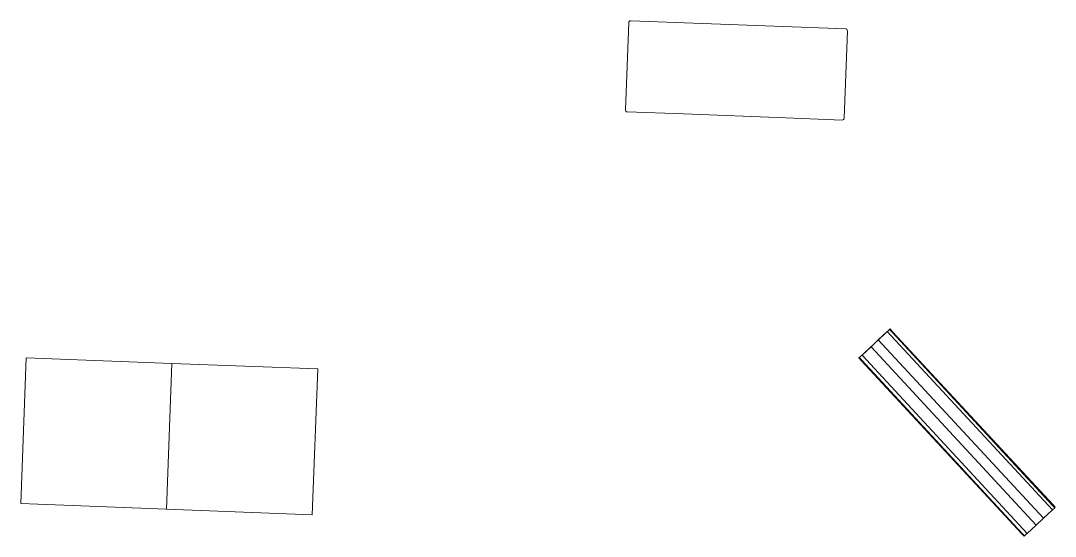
# Model space of a CAD drawing. Header units: millimetres. Extents: x 18438 to 82538, y -3412 to 53720.
# Drawn here: x 62652 to 71164, y 7217 to 11458 of the extents above; entities that cross this region are included whole.
import ezdxf

# ---------------------------------------------------------------- set-up
doc = ezdxf.new("R2010")
doc.units = ezdxf.units.MM
doc.header["$MEASUREMENT"] = 0
doc.layers.add('I-FURN', color=40, linetype='Continuous', lineweight=13)

# ---------------------------------------------------------------- blocks, each defined once
blk = doc.blocks.new('New Furniture_Team Table_NT1 - NT1-9512384-GA PLAN - LEVEL 11')
at = {"layer": 'I-FURN', "color": 0, "lineweight": -2}
for p, q in [((600, 600), (-600, 600)), ((-600, 600), (-600, -600)), ((600, -600), (600, 600)), ((-600, -600), (600, -600))]:
    blk.add_line(p, q, dxfattribs=at)
blk = doc.blocks.new('New Furniture_Mobile Whiteboard_NR1 - NR1-9722481-GA PLAN - LEVEL 11')
at = {"layer": 'I-FURN', "color": 0, "lineweight": -2}
for p, q in [((-955.3, -425), (-928.4, -425)), ((-955.3, -430), (-955.3, -425)), ((1014.7, -425), (-928.4, -425)), ((1014.7, -425), (1044.7, -425)), ((1044.7, -430), (1044.7, -425)), ((1044.7, -425), (1044.7, -430)), ((1044.7, -431.5), (1044.7, -425)), ((-956, -460.4), (1044, -460.4)), ((-956, -561.8), (-956, -460.4)), ((-928.4, -430), (-955.3, -430)), ((-955.3, -460.4), (-955.3, -430)), ((-928.4, -430), (1014.7, -430)), ((1044.7, -430), (1014.7, -430)), ((1044, -460.4), (1044, -561.8)), ((1044.7, -768.3), (1044.7, -431.5)), ((-956, -561.8), (1044, -561.8)), ((-956, -642.6), (-956, -561.8)), ((1044, -642.6), (1044, -561.8)), ((1044, -642.6), (-956, -642.6)), ((-956, -744), (-956, -642.6)), ((1044, -642.6), (1044, -744)), ((1044, -744), (-956, -744)), ((-955.3, -770), (-955.3, -744)), ((-955.3, -775), (-955.3, -770)), ((-955.3, -770), (-928.4, -770)), ((-928.4, -775), (-955.3, -775)), ((1014.7, -770), (-928.4, -770)), ((-928.4, -775), (1014.7, -775)), ((1014.7, -770), (1044.7, -770)), ((1044.7, -775), (1014.7, -775)), ((1044.7, -775), (1044.7, -768.3)), ((1044.7, -775), (1044.7, -770)), ((1044.7, -770), (1044.7, -775))]:
    blk.add_line(p, q, dxfattribs=at)
blk = doc.blocks.new('Existing Furniture_Rectangular Meeting Table_ET2 - ET2-9694637-GA PLAN - LEVEL 11')
at = {"layer": 'I-FURN', "color": 0, "lineweight": -2}
for p, q in [((885, 426), (-885, 426)), ((-900, 411), (-900, -309)), ((900, -309), (900, 411)), ((-885, -324), (-422.7, -324)), ((-422.7, -324), (421.3, -324)), ((421.3, -324), (885, -324))]:
    blk.add_line(p, q, dxfattribs=at)
for centre, start, end in [((-885, 411), 90, 180), ((885, 411), 360, 90), ((-885, -309), 180, 270), ((885, -309), 270, 0)]:
    blk.add_arc(centre, 15, start, end, dxfattribs=at)

msp = doc.modelspace()

# ---------------------------------------------------------------- block references
at = {"layer": 'I-FURN', "color": 40, "lineweight": 0}
for name, p, rotation in [('Existing Furniture_Rectangular Meeting Table_ET2 - ET2-9694637-GA PLAN - LEVEL 11', (68539.2, 10998.3), 357.816525054261), ('New Furniture_Mobile Whiteboard_NR1 - NR1-9722481-GA PLAN - LEVEL 11', (69946.2, 7628.9), 132.8165250542609), ('New Furniture_Team Table_NT1 - NT1-9512384-GA PLAN - LEVEL 11', (63274.6, 8062.3), 267.8165250542611), ('New Furniture_Team Table_NT1 - NT1-9512384-GA PLAN - LEVEL 11', (64473.7, 8016.6), 267.8165250542611)]:
    msp.add_blockref(name, p, dxfattribs=dict(at, rotation=rotation))

doc.saveas('drawing.dxf')
